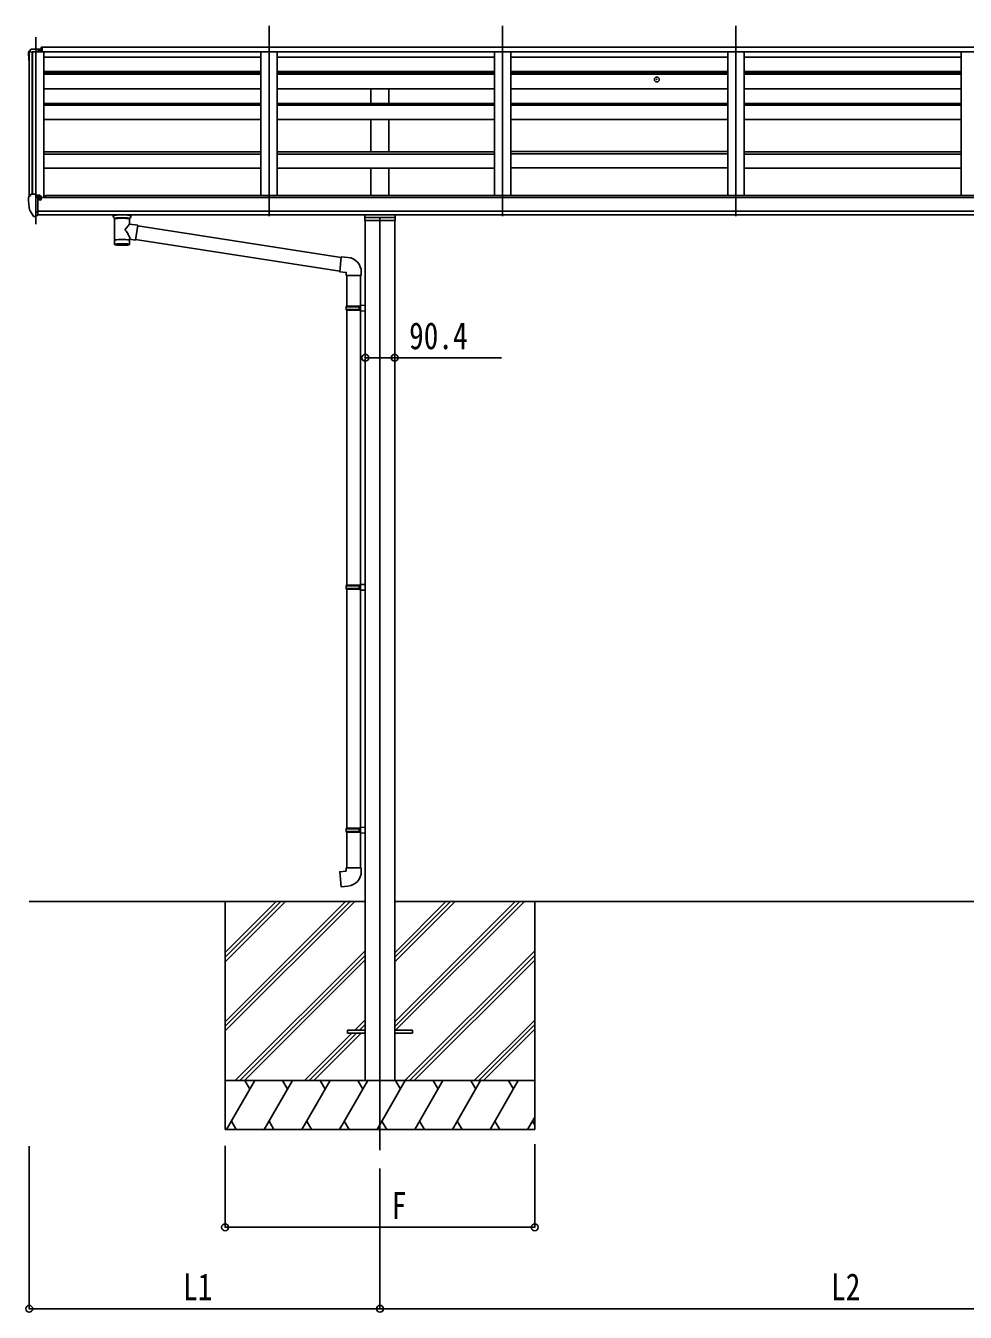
# Model space of a CAD drawing. Units: millimetres, scale not verified. Extents: x -10512 to 10512, y -7425 to 7425.
# Drawn here: x -1690 to 1192, y -4167 to -220 of the extents above; entities that cross this region are included whole.
import ezdxf
from ezdxf.enums import TextEntityAlignment as Align

# ---------------------------------------------------------------- set-up
doc = ezdxf.new("R2010")
doc.units = ezdxf.units.MM
doc.header["$LTSCALE"] = 30
doc.header["$PDMODE"] = 32
doc.header["$PDSIZE"] = 15
for name, color, linetype in [('0-3_YKK_12', 2, 'Continuous'), ('0-4_YKK_13', 4, 'Continuous'), ('0-5_YKK_A1', 4, 'Continuous'), ('0-6_YKK_D', 6, 'Continuous')]:
    doc.layers.add(name, color=color, linetype=linetype)
doc.styles.add('ＭＳ ゴシック', font='')
doc.styles.get('ＭＳ ゴシック').set_extended_font_data('MS Gothic')

msp = doc.modelspace()

# ---------------------------------------------------------------- linework, layer by layer
at = {"layer": '0-3_YKK_12'}
for p, q in [((-943.36, -804.65), (-943.36, -220.09)), ((-227.36, -804.65), (-227.36, -220.09)), ((488.64, -804.65), (488.64, -220.09)), ((-1659.36, -829.08), (-1659.36, -255.22)), ((-603.36, -806.77), (-603.36, -3669.64))]:
    msp.add_line(p, q, dxfattribs=at)
at = {"layer": '0-4_YKK_13'}
for p, q in [((-1681.36, -301.56), (-1681.36, -302.19)), ((-1674.45, -292.76), (-1678.52, -298.57)), ((-1671.36, -292.19), (-1673.69, -292.33)), ((-1671.36, -292.19), (-1652.86, -292.19)), ((-1659.36, -300.27), (-1659.36, -292.19)), ((-1652.86, -292.19), (-1642.86, -292.28)), ((-1652.86, -300.27), (-1652.86, -297.37)), ((-1642.86, -297.37), (-1652.86, -297.37)), ((-1642.86, -297.37), (-1642.86, -292.28)), ((-1642.36, -285.82), (-1642.36, -300.27)), ((-1642.36, -285.82), (-1639.86, -285.82)), ((-1641.36, -285.82), (-1641.36, -300.27)), ((-1681.36, -746.54), (-1681.36, -747.17)), ((-1674.45, -737.74), (-1678.51, -743.54)), ((-1659.36, -805.67), (-1659.36, -737.17)), ((-1657.86, -738.09), (-1659.36, -738.09)), ((-1652.86, -746.9), (-1659.36, -746.51)), ((-1657.86, -738.09), (-1657.86, -744.26)), ((-1648.18, -739.58), (-1657.86, -738.86)), ((-1657.86, -741.86), (-1643.86, -741.91)), ((-1647.36, -741.9), (-1647.36, -740)), ((-1642.86, -743.02), (-1642.86, -747.35)), ((-1666.98, -803.86), (-1676.73, -788.48)), ((-1648.38, -752.09), (-1647.86, -752.09)), ((-1647.86, -752.09), (-1647.56, -752.09)), ((-1660.86, -805.58), (-1664.57, -805.35)), ((-1660.86, -805.58), (-1659.36, -805.67)), ((-1659.36, -803.47), (-1658.86, -803.47)), ((-1658.86, -803.47), (-1658.36, -802.47)), ((-1652.86, -802.47), (-1658.36, -802.47)), ((-1421.34, -806.48), (-1421.34, -800.37)), ((-1417.24, -810.98), (-1417.26, -891.28)), ((-1371.44, -828.56), (-1371.44, -810.97)), ((-1346.22, -832.46), (-1371.44, -828.55)), ((-1367.34, -806.48), (-1367.34, -800.37)), ((-646.86, -808.04), (-559.86, -808.04)), ((-1346.22, -832.46), (-1353.24, -877.72)), ((-722.65, -931.27), (-1346.55, -834.48)), ((-1371.42, -891.28), (-1371.44, -874.65)), ((-1371.44, -874.9), (-1353.24, -877.72)), ((-726.32, -973.2), (-1352.99, -875.98)), ((-701.64, -931.08), (-722.47, -929.26)), ((-660.56, -986.83), (-660.56, -975.91)), ((-706.56, -986.83), (-660.56, -986.83)), ((-704.56, -986.83), (-704.56, -1080.83)), ((-662.56, -986.83), (-662.56, -1078.27)), ((-706.56, -1082.83), (-705.56, -1080.83)), ((-706.56, -1082.83), (-662.56, -1082.83)), ((-706.56, -1082.83), (-706.56, -1090.83)), ((-706.56, -1090.83), (-662.56, -1090.83)), ((-706.56, -1090.83), (-705.56, -1092.83)), ((-705.56, -1080.83), (-662.56, -1080.83)), ((-705.56, -1092.83), (-662.56, -1092.83)), ((-704.56, -1092.83), (-704.56, -1937.02)), ((-667.04, -1082.83), (-667.47, -1080.83)), ((-664.56, -1078.33), (-648.56, -1077.86)), ((-664.56, -1080.33), (-664.56, -1078.33)), ((-664.56, -1080.33), (-662.56, -1080.33)), ((-664.56, -1095.33), (-664.56, -1093.33)), ((-664.56, -1095.33), (-648.56, -1095.8)), ((-662.56, -1095.39), (-662.56, -1934.46)), ((-648.56, -1077.86), (-648.56, -1095.8)), ((-664.56, -1934.52), (-648.56, -1934.05)), ((-648.56, -1934.05), (-648.56, -1951.99)), ((-706.56, -1939.02), (-705.56, -1937.02)), ((-706.56, -1939.02), (-662.56, -1939.02)), ((-706.56, -1939.02), (-706.56, -1947.02)), ((-706.56, -1947.02), (-662.56, -1947.02)), ((-706.56, -1947.02), (-705.56, -1949.02)), ((-705.56, -1937.02), (-662.56, -1937.02)), ((-705.56, -1949.02), (-662.56, -1949.02)), ((-704.56, -1949.02), (-704.56, -2682.18)), ((-667.04, -1939.02), (-667.47, -1937.02)), ((-664.56, -1936.52), (-664.56, -1934.52)), ((-664.56, -1936.52), (-662.56, -1936.52)), ((-664.56, -1951.52), (-664.56, -1949.52)), ((-664.56, -1951.52), (-648.56, -1951.99)), ((-662.56, -1951.58), (-662.56, -2679.62)), ((-706.56, -2684.18), (-705.56, -2682.18)), ((-705.56, -2682.18), (-662.56, -2682.18)), ((-667.04, -2684.18), (-667.47, -2682.18)), ((-664.56, -2679.68), (-648.56, -2679.21)), ((-664.56, -2681.68), (-664.56, -2679.68)), ((-664.56, -2681.68), (-662.56, -2681.68)), ((-648.56, -2679.21), (-648.56, -2697.15)), ((-706.56, -2684.18), (-662.56, -2684.18)), ((-706.56, -2684.18), (-706.56, -2692.18)), ((-706.56, -2692.18), (-662.56, -2692.18)), ((-706.56, -2692.18), (-705.56, -2694.18)), ((-705.56, -2694.18), (-662.56, -2694.18)), ((-704.56, -2694.18), (-704.56, -2804.18)), ((-664.56, -2696.68), (-664.56, -2694.68)), ((-664.56, -2696.68), (-648.56, -2697.15)), ((-662.56, -2696.74), (-662.56, -2804.18)), ((-706.56, -2804.18), (-660.56, -2804.18)), ((-706.56, -2814.18), (-706.56, -2804.18)), ((-660.56, -2804.18), (-660.56, -2815.09)), ((-703.36, -3302.27), (-703.36, -3311.27)), ((-703.36, -3302.27), (-648.56, -3302.27)), ((-703.36, -3311.27), (-648.56, -3311.27)), ((-558.16, -3302.27), (-503.36, -3302.27)), ((-558.16, -3311.27), (-503.36, -3311.27)), ((-503.36, -3302.27), (-503.36, -3311.27))]:
    msp.add_line(p, q, dxfattribs=at)
for points in [[(-1659.36, -737.17), (-1671.36, -737.17), (-1673.69, -737.31)], [(-1652.86, -802.47), (-1652.86, -744.26), (-1657.86, -744.26)], [(-1648.18, -739.58), (-1648.01, -739.6), (-1647.86, -739.63), (-1647.71, -739.68), (-1647.59, -739.73), (-1647.49, -739.79), (-1647.42, -739.86), (-1647.37, -739.93), (-1647.36, -740)], [(-1647.56, -750.9), (-1647.56, -752.09), (-1642.86, -752.09)], [(-1642.86, -750.47), (-1642.86, -752.09), (-1642.38, -752.09)], [(-1659.36, -791.78), (-1656.19, -791.37), (-1652.86, -790.94)], [(-1421.3, -806.54), (-1421.33, -806.18), (-1421.08, -805.23), (-1420.56, -804.34), (-1419.75, -803.51), (-1418.64, -802.71), (-1417.24, -801.98)], [(-1421.3, -806.43), (-1421.33, -806.78), (-1421.08, -807.74), (-1420.56, -808.62), (-1419.75, -809.46), (-1418.64, -810.26), (-1417.24, -810.98)], [(-1371.44, -802), (-1371.21, -802.09), (-1369.85, -802.82), (-1368.74, -803.67), (-1367.98, -804.54), (-1367.52, -805.44), (-1367.35, -806.32)], [(-1371.44, -810.97), (-1371.21, -810.88), (-1369.85, -810.14), (-1368.74, -809.3), (-1367.98, -808.43), (-1367.52, -807.53), (-1367.35, -806.65)], [(-556.86, -800.37), (-556.86, -817.3), (-649.86, -817.3), (-649.86, -800.36)], [(-722.47, -929.26), (-726.48, -975.09), (-706.56, -976.83), (-706.56, -986.83)], [(-667.04, -1082.83), (-667.04, -1090.83), (-667.47, -1092.83)], [(-664.56, -1093.33), (-662.56, -1093.33), (-662.56, -1080.33)], [(-667.04, -1939.02), (-667.04, -1947.02), (-667.47, -1949.02)], [(-664.56, -1949.52), (-662.56, -1949.52), (-662.56, -1936.52)], [(-664.56, -2694.68), (-662.56, -2694.68), (-662.56, -2681.68)], [(-667.04, -2684.18), (-667.04, -2692.18), (-667.47, -2694.18)], [(-701.64, -2859.92), (-722.47, -2861.75), (-726.48, -2815.92), (-706.56, -2814.18)]]:
    msp.add_lwpolyline(points, dxfattribs=at)
for centre, radius, start, end in [((-1678.36, -301.56), 3, 93, 180), ((-1479.36, -302.19), 202, 180, 188.08549), ((-1673.63, -293.33), 1, 93.5, 145), ((-1678.36, -746.54), 3, 93, 180), ((-1488.87, -747.17), 192.49, 180.0008, 192.1233), ((-1673.63, -738.31), 1, 93.5, 145), ((-1645.36, -752.09), 2.5, 0, 151.64236), ((-1674.13, -786.98), 3, 191.83348, 210), ((-1645.36, -752.09), 2.5, 151.64236, 180), ((-1664.38, -802.36), 3, 210, 266.5), ((-1404.27, -851.7), 51.38, 92.46126, 104.61963), ((-1384.39, -851.7), 51.38, 75.38037, 87.53874), ((-705.56, -975.91), 45, 0, 85), ((-705.56, -2815.09), 45, 275, 0)]:
    msp.add_arc(centre, radius, start, end, dxfattribs=at)
for centre, major_axis, ratio, start_param, end_param in [((-1643.86, -743.02), (-0.02, 1.1), 0.906239, 4.6917496, 6.2625459), ((-1394.34, -812.18), (-22.91, -0.42), 0.072511, 4.711586, 6.2823824), ((-1394.32, -810.55), (-22.91, -0.42), 0.072511, 4.711586, 6.2823824), ((-1394.37, -810.55), (22.92, -0.42), 0.07247, 0.0008089, 1.5716053), ((-1394.37, -812.18), (22.92, -0.42), 0.07247, 0.0008089, 1.5716053), ((-1391.79, -850.75), (20.32, 22.25), 0.045535, 4.9756507, 6.2441899), ((-1383.34, -806.48), (16, 0), 0.361356, 0, 0.0194874), ((-1383.34, -806.48), (16, 0), 0.361356, 6.2636979, 6.2831853), ((-1394.34, -848.11), (-22.81, 26.62), 0.234429, 3.1563334, 4.5976381), ((-1394.34, -891.28), (22.92, 0), 0.101955, 6.2829723, 9.4248207), ((-1394.34, -891.28), (22.92, 0), 0.101955, 3.1415499, 6.2833984), ((-1394.34, -878.84), (22.91, 0), 0.122865, 6.2831853, 9.424778)]:
    msp.add_ellipse(centre, major_axis=major_axis, ratio=ratio, start_param=start_param, end_param=end_param, dxfattribs=at)
at = {"layer": '0-5_YKK_A1'}
for p, q in [((-1679.35, -301.57), (-1679.36, -743.71)), ((-1678.41, -300.69), (-1670.57, -300.28)), ((-1670.36, -300.36), (-1670.36, -737.17)), ((-1670.28, -300.47), (-1669.66, -302.09)), ((3333.14, -300.27), (-1639.86, -300.27)), ((-1634.36, -300.27), (-1634.36, -747.35)), ((-968.36, -740.64), (-968.36, -300.27)), ((-968.36, -300.27), (-918.36, -300.27)), ((-918.36, -740.64), (-918.36, -300.27)), ((-252.36, -300.27), (-252.36, -740.64)), ((-252.36, -300.27), (-202.36, -300.27)), ((-202.36, -300.27), (-202.36, -740.64)), ((463.64, -300.27), (463.64, -740.64)), ((463.64, -300.27), (513.64, -300.27)), ((513.64, -300.27), (513.64, -740.64)), ((1179.64, -300.27), (1179.64, -740.64)), ((1179.64, -300.27), (1229.64, -300.27)), ((-1634.36, -316.81), (-968.36, -316.81)), ((-918.36, -316.81), (-252.36, -316.81)), ((-202.36, -316.81), (463.64, -316.81)), ((513.64, -316.81), (1179.64, -316.81)), ((-1634.36, -360.34), (-968.36, -360.34)), ((-1634.36, -361.42), (-968.36, -361.42)), ((-1634.36, -362.71), (-968.36, -362.71)), ((-1634.36, -365.86), (-968.36, -365.86)), ((-1634.36, -368.73), (-968.36, -368.73)), ((-918.36, -360.34), (-252.36, -360.34)), ((-918.36, -361.42), (-252.36, -361.42)), ((-918.36, -362.71), (-252.36, -362.71)), ((-918.36, -365.86), (-252.36, -365.86)), ((-918.36, -368.73), (-252.36, -368.73)), ((-202.36, -360.34), (463.64, -360.34)), ((-202.36, -361.42), (463.64, -361.42)), ((-202.36, -362.71), (463.64, -362.71)), ((-202.36, -365.86), (463.64, -365.86)), ((-202.36, -368.73), (463.64, -368.73)), ((513.64, -360.34), (1179.64, -360.34)), ((513.64, -361.42), (1179.64, -361.42)), ((513.64, -362.71), (1179.64, -362.71)), ((513.64, -365.86), (1179.64, -365.86)), ((513.64, -368.73), (1179.64, -368.73)), ((-1634.36, -413.42), (-968.36, -413.42)), ((-918.36, -413.42), (-252.36, -413.42)), ((-630.86, -413.42), (-630.86, -458.57)), ((-575.86, -458.57), (-575.86, -413.42)), ((-202.36, -413.42), (463.64, -413.42)), ((513.64, -413.42), (1179.64, -413.42)), ((-1634.36, -458.57), (-968.36, -458.57)), ((-1634.36, -463.35), (-968.36, -463.35)), ((-918.36, -458.57), (-252.36, -458.57)), ((-918.36, -463.35), (-252.36, -463.35)), ((-202.36, -458.57), (463.64, -458.57)), ((-202.36, -463.35), (463.64, -463.35)), ((513.64, -458.57), (1179.64, -458.57)), ((513.64, -463.35), (1179.64, -463.35)), ((-1634.36, -507.59), (-968.36, -507.59)), ((-918.36, -507.59), (-252.36, -507.59)), ((-630.86, -507.59), (-630.86, -606.97)), ((-575.86, -606.97), (-575.86, -507.59)), ((-202.36, -507.59), (463.64, -507.59)), ((513.64, -507.59), (1179.64, -507.59)), ((-1634.36, -606.97), (-968.36, -606.97)), ((-1634.36, -613.77), (-968.36, -613.77)), ((-918.36, -606.97), (-252.36, -606.97)), ((-918.36, -613.77), (-252.36, -613.77)), ((-202.36, -605.88), (463.64, -605.88)), ((-202.36, -612.68), (463.64, -612.68)), ((513.64, -606.97), (1179.64, -606.97)), ((513.64, -613.77), (1179.64, -613.77)), ((-1634.36, -657.32), (-968.36, -657.32)), ((-918.36, -657.32), (-252.36, -657.32)), ((-630.86, -657.32), (-630.86, -740.64)), ((-575.86, -740.64), (-575.86, -657.32)), ((-202.36, -656.23), (463.64, -656.23)), ((513.64, -657.32), (1179.64, -657.32)), ((3346.14, -747.35), (-1652.86, -747.35)), ((-1629.36, -747.29), (-1629.36, -740.58)), ((3322.64, -740.64), (-1629.36, -740.64)), ((-1652.86, -788.57), (3346.14, -788.57)), ((3346.14, -800.45), (-1652.86, -800.37)), ((-648.51, -817.3), (-648.56, -3456.77)), ((-648.51, -800.36), (-648.51, -800.37)), ((-558.11, -817.3), (-558.16, -3456.77)), ((-558.11, -800.37), (-558.11, -800.37)), ((-1679.35, -2906.77), (-648.55, -2906.77)), ((-1078.35, -2906.77), (-1078.35, -3606.77)), ((-1078.35, -3275.95), (-709.17, -2906.77)), ((-1078.35, -3290.09), (-695.03, -2906.77)), ((-1078.35, -3304.23), (-680.89, -2906.77)), ((-1078.35, -3092.1), (-893.02, -2906.77)), ((-1078.35, -3077.96), (-907.16, -2906.77)), ((-1078.35, -3063.82), (-921.3, -2906.77)), ((-558.15, -2906.77), (2251.45, -2906.77)), ((-558.15, -3276.25), (-188.67, -2906.77)), ((-558.15, -3290.39), (-174.53, -2906.77)), ((-558.15, -3092.4), (-372.52, -2906.77)), ((-558.15, -3078.26), (-386.66, -2906.77)), ((-558.15, -3064.12), (-400.8, -2906.77)), ((-555.89, -3302.27), (-160.39, -2906.77)), ((-128.35, -2906.77), (-128.35, -3606.77)), ((-1047.04, -3456.77), (-648.55, -3058.28)), ((-1032.9, -3456.77), (-648.55, -3072.43)), ((-526.54, -3456.77), (-128.35, -3058.58)), ((-512.4, -3456.77), (-128.35, -3072.73)), ((-1018.76, -3456.77), (-648.55, -3086.57)), ((-498.26, -3456.77), (-128.35, -3086.87)), ((-680.41, -3302.27), (-648.55, -3270.41)), ((-314.41, -3456.77), (-128.35, -3270.71)), ((-834.91, -3456.77), (-689.41, -3311.27)), ((-820.77, -3456.77), (-675.27, -3311.27)), ((-806.62, -3456.77), (-661.12, -3311.27)), ((-666.27, -3302.27), (-648.55, -3284.56)), ((-652.12, -3302.27), (-648.55, -3298.7)), ((-300.27, -3456.77), (-128.35, -3284.86)), ((-286.12, -3456.77), (-128.35, -3299)), ((-128.35, -3456.77), (-1078.35, -3456.77)), ((-1074.07, -3606.77), (-987.47, -3456.77)), ((-1002.47, -3482.76), (-1017.47, -3456.77)), ((-958.6, -3606.77), (-872, -3456.77)), ((-887, -3482.75), (-902, -3456.77)), ((-843.13, -3606.77), (-756.53, -3456.77)), ((-771.53, -3482.76), (-786.53, -3456.77)), ((-727.66, -3606.77), (-641.06, -3456.77)), ((-656.06, -3482.75), (-671.06, -3456.77)), ((-612.19, -3606.77), (-525.59, -3456.77)), ((-540.59, -3482.75), (-555.59, -3456.77)), ((-496.72, -3606.77), (-410.12, -3456.77)), ((-425.12, -3482.75), (-440.12, -3456.77)), ((-381.25, -3606.77), (-294.65, -3456.77)), ((-324.65, -3456.77), (-309.65, -3482.75)), ((-265.78, -3606.77), (-179.18, -3456.77)), ((-209.18, -3456.77), (-194.18, -3482.75)), ((-1059.08, -3580.79), (-1044.08, -3606.77)), ((-943.6, -3580.79), (-928.61, -3606.77)), ((-828.13, -3580.79), (-813.14, -3606.77)), ((-712.66, -3580.79), (-697.66, -3606.77)), ((-597.19, -3580.79), (-582.19, -3606.77)), ((-481.72, -3580.79), (-466.72, -3606.77)), ((-366.25, -3580.79), (-351.26, -3606.77)), ((-250.78, -3580.79), (-235.79, -3606.77)), ((-150.31, -3606.77), (-128.35, -3568.73)), ((-135.31, -3580.79), (-128.35, -3592.86)), ((-1078.35, -3606.77), (-128.35, -3606.77))]:
    msp.add_line(p, q, dxfattribs=at)
for points in [[(-1669.66, -737.17), (-1669.66, -300.27), (-1634.36, -300.27)], [(3333.14, -285.82), (-1639.86, -285.82), (-1639.86, -300.27)]]:
    msp.add_lwpolyline(points, dxfattribs=at)
msp.add_circle((-1645.38, -752.02), 3, dxfattribs=at)
for centre, radius, start, end in [((-1678.36, -301.69), 1, 93, 173.32986), ((-1670.56, -300.58), 0.301, 21.06327, 92.86679)]:
    msp.add_arc(centre, radius, start, end, dxfattribs=at)
msp.add_point((245.97, -384.99), dxfattribs=at)
at = {"layer": '0-6_YKK_D'}
for p, q in [((-648.52, -1238.92), (-648.52, -1237.92)), ((-558.12, -1238.92), (-558.12, -1237.92)), ((-1679.35, -3657.79), (-1679.35, -4157.77)), ((-1078.35, -3656.79), (-1078.35, -3907.77)), ((-128.35, -3651.23), (-128.35, -3907.77)), ((-603.35, -3726.07), (-603.35, -4157.77)), ((-603.35, -3726.07), (-603.35, -4157.77)), ((-1078.35, -3906.77), (-128.35, -3906.77)), ((-1679.35, -4156.77), (-603.35, -4156.77)), ((-603.35, -4156.77), (2296.65, -4156.77))]:
    msp.add_line(p, q, dxfattribs=at)
msp.add_lwpolyline([(-648.52, -1238.92), (-558.12, -1238.92), (-230.29, -1238.92)], dxfattribs=at)
for centre in [(-648.52, -1238.92), (-558.12, -1238.92), (-1078.35, -3906.77), (-128.35, -3906.77), (-1679.35, -4156.77), (-603.35, -4156.77), (-603.35, -4156.77)]:
    msp.add_circle(centre, 10.62, dxfattribs=at)

# ---------------------------------------------------------------- texts
at = {"layer": '0-6_YKK_D', "style": 'ＭＳ ゴシック', "width": 0.8}
for s, p in [('90.4', (-513.96, -1237.26)), ('F', (-567.1, -3905.77)), ('L1', (-1207.35, -4155.11)), ('L2', (780.65, -4155.11))]:
    msp.add_text(s, height=82.48, dxfattribs=at).set_placement(p, align=Align.BOTTOM_LEFT)

doc.saveas('drawing.dxf')
